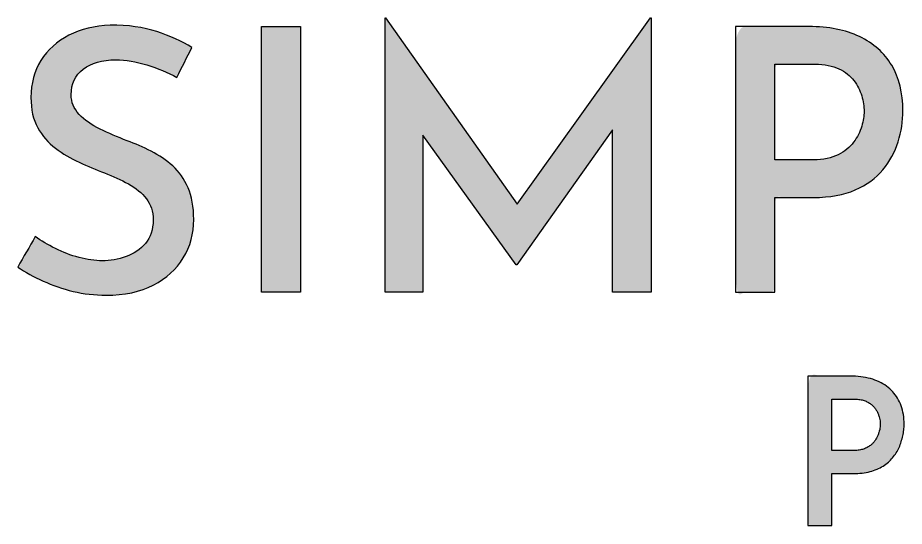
# Model space of a CAD drawing. Extents: x 19 to 206, y 17 to 162.
# Drawn here: x 18.8 to 74.2, y 19 to 50.8 of the extents above; entities that cross this region are included whole.
import ezdxf

# ---------------------------------------------------------------- set-up
doc = ezdxf.new("R2010")
doc.units = 0
doc.layers.add('fill-base', color=255, linetype='CONTINUOUS')
doc.layers.add('logo-outline', color=7, linetype='CONTINUOUS')
doc.layers.add('fill-hero', color=253, linetype='CONTINUOUS', true_color=0x999999)

msp = doc.modelspace()

# ---------------------------------------------------------------- hatches: boundary and pattern name
at = {"layer": 'fill-base', "linetype": 'Continuous'}
h = msp.add_hatch(color=256, dxfattribs=at)
h.dxf.hatch_style = 1
h.paths.add_polyline_path([(53.91830800000001, 44.667491), (58.310308, 50.809616), (58.356058, 50.809616), (58.356058, 33.653366), (55.93130800000003, 33.653366), (55.93130800000003, 43.81162999999999), (49.96130800000002, 35.368616), (49.91555800000001, 35.368616), (44.08281200000003, 43.46693499999999), (44.08280799999999, 33.653366), (41.72555800000001, 33.653366), (41.72555800000001, 50.809616), (41.74880800000003, 50.809616), (49.97468200000001, 39.1524)])
h = msp.add_hatch(color=256, dxfattribs=at)
h.dxf.hatch_style = 1
edge = h.paths.add_edge_path()
edge.add_spline(control_points=[(24.88955800000002, 48.178616), (24.03530800000004, 48.178616), (23.35730800000004, 47.98436599999999), (22.85405800000003, 47.59511599999999), (22.35080800000002, 47.20586599999999), (22.09955800000001, 46.676366), (22.09955800000001, 46.00511599999999), (22.09955800000001, 45.53186599999999), (22.26680800000002, 45.120116), (22.60280800000002, 44.76986599999999), (22.93805800000003, 44.41886599999999), (23.37230800000002, 44.11361599999999), (23.90630800000002, 43.854866), (24.43955800000003, 43.595366), (25.00430800000002, 43.35161599999999), (25.59905800000003, 43.122866), (26.10230800000004, 42.93986599999999), (26.60105800000001, 42.72236599999999), (27.09755800000004, 42.47111599999999), (27.59330800000002, 42.219866), (28.04330800000002, 41.910866), (28.44680800000002, 41.544866), (28.85105800000001, 41.179616), (29.171308, 40.725116), (29.40755800000004, 40.183616), (29.64380800000002, 39.642116), (29.76230800000001, 38.982866), (29.76230800000001, 38.205116), (29.76230800000001, 37.320116), (29.54480800000004, 36.51986599999999), (29.11055800000001, 35.803616), (28.67555800000002, 35.08661599999999), (28.05005800000003, 34.51811599999999), (27.23480800000004, 34.099616), (26.41880800000003, 33.679616), (25.43105800000003, 33.470366), (24.27230800000002, 33.470366), (23.570308, 33.470366), (22.88855800000004, 33.549866), (22.22480800000004, 33.710366), (21.56180800000003, 33.87086599999999), (20.93630800000001, 34.083866), (20.34905799999999, 34.350866), (19.76180800000001, 34.617116), (19.23155800000002, 34.91111599999999), (18.75905800000002, 35.23136599999999), (19.125058, 35.864116), (19.49105800000002, 36.496866), (19.85705800000003, 37.129616), (20.22305800000002, 36.870116), (20.642308, 36.62261599999999), (21.11555800000004, 36.386366), (21.588058, 36.150116), (22.08005800000002, 35.96336599999999), (22.59080800000003, 35.826116), (23.101558, 35.688866), (23.58605800000002, 35.620616), (24.04355800000001, 35.620616), (24.54680800000001, 35.620616), (25.04255800000003, 35.708366), (25.53005800000001, 35.883866), (26.01755800000002, 36.058616), (26.42180800000001, 36.333866), (26.74280800000002, 36.707366), (27.06305800000001, 37.080866), (27.22355800000002, 37.572866), (27.22355800000002, 38.18336599999999), (27.22355800000002, 38.701616), (27.082558, 39.139616), (26.80055800000002, 39.49886599999999), (26.51855800000004, 39.857366), (26.14430800000001, 40.165616), (25.67930800000004, 40.42436599999999), (25.21355800000002, 40.68386599999999), (24.71480800000001, 40.912616), (24.18080800000002, 41.111366), (23.66255800000004, 41.309366), (23.13605800000004, 41.530616), (22.60280800000002, 41.774366), (22.068808, 42.01811599999999), (21.57305800000002, 42.31211599999999), (21.11630800000002, 42.654866), (20.658808, 42.99836599999999), (20.28830800000001, 43.42436599999999), (20.00705800000002, 43.93586599999999), (19.72505800000003, 44.44661599999998), (19.58405800000002, 45.07586599999999), (19.58405800000002, 45.82286599999999), (19.58405800000002, 46.70711599999999), (19.79330800000003, 47.481116), (20.21255800000002, 48.14486600000001), (20.63180800000003, 48.807866), (21.21530800000003, 49.330616), (21.96230800000003, 49.711616), (22.709308, 50.092616), (23.57105800000004, 50.306366), (24.54680800000001, 50.352116), (25.65980800000001, 50.352116), (26.62805800000006, 50.21486599999999), (27.45230800000001, 49.940366), (28.27580800000002, 49.66586599999999), (29.007808, 49.338116), (29.64830800000004, 48.95636599999999), (29.33555800000004, 48.33111599999999), (29.02280799999998, 47.70586599999999), (28.71005799999999, 47.08061599999998), (28.130308, 47.385866), (27.50555799999999, 47.64461599999999), (26.834308, 47.85836599999999), (26.16305800000003, 48.07211599999999), (25.51505800000003, 48.178616), (24.88955800000002, 48.178616)], knot_values=[0, 0, 0, 0, 1, 1, 1, 2, 2, 2, 3, 3, 3, 4, 4, 4, 5, 5, 5, 6, 6, 6, 7, 7, 7, 8, 8, 8, 9, 9, 9, 10, 10, 10, 11, 11, 11, 12, 12, 12, 13, 13, 13, 14, 14, 14, 15, 15, 15, 16, 16, 16, 17, 17, 17, 18, 18, 18, 19, 19, 19, 20, 20, 20, 21, 21, 21, 22, 22, 22, 23, 23, 23, 24, 24, 24, 25, 25, 25, 26, 26, 26, 27, 27, 27, 28, 28, 28, 29, 29, 29, 30, 30, 30, 31, 31, 31, 32, 32, 32, 33, 33, 33, 34, 34, 34, 35, 35, 35, 36, 36, 36, 37, 37, 37, 37], weights=[1, 1, 1, 1, 1, 1, 1, 1, 1, 1, 1, 1, 1, 1, 1, 1, 1, 1, 1, 1, 1, 1, 1, 1, 1, 1, 1, 1, 1, 1, 1, 1, 1, 1, 1, 1, 1, 1, 1, 1, 1, 1, 1, 1, 1, 1, 1, 1, 1, 1, 1, 1, 1, 1, 1, 1, 1, 1, 1, 1, 1, 1, 1, 1, 1, 1, 1, 1, 1, 1, 1, 1, 1, 1, 1, 1, 1, 1, 1, 1, 1, 1, 1, 1, 1, 1, 1, 1, 1, 1, 1, 1, 1, 1, 1, 1, 1, 1, 1, 1, 1, 1, 1, 1, 1, 1, 1, 1, 1, 1, 1, 1], degree=3, periodic=0)
h = msp.add_hatch(color=256, dxfattribs=at)
h.dxf.hatch_style = 1
h.paths.add_polyline_path([(33.99380800000005, 50.26061599999998), (36.44180800000003, 50.26061599999998), (36.44180800000003, 33.653366), (33.99380800000005, 33.653366)])
h = msp.add_hatch(color=256, dxfattribs=at)
h.dxf.hatch_style = 1
edge = h.paths.add_edge_path()
edge.add_spline(control_points=[(71.38280800000001, 49.631366), (72.259558, 49.211366), (72.93005800000002, 48.61361600000001), (73.39580800000003, 47.83586599999999), (73.860808, 47.05811599999999), (74.09330800000002, 46.11236599999999), (74.09330800000002, 44.99936599999999), (74.09330800000002, 44.343116), (73.99430800000003, 43.69586599999999), (73.79630799999998, 43.05536599999999), (73.598308, 42.41486599999999), (73.28180799999998, 41.831366), (72.84680799999998, 41.305616), (72.41180799999998, 40.779866), (71.83655800000001, 40.359866), (71.11955800000003, 40.04711599999999), (70.40255800000003, 39.73436599999999), (69.53330800000002, 39.578366), (68.51180800000002, 39.578366), (67.70355800000003, 39.578366), (66.89530799999999, 39.578366), (66.087058, 39.578366), (66.087058, 37.60361599999999), (66.087058, 35.628866), (66.087058, 33.654116), (65.27105800000002, 33.654116), (64.45505800000005, 33.654116), (63.63905800000001, 33.654116), (63.63905800000001, 39.189616), (63.63905800000001, 44.72511599999999), (63.63905800000001, 50.26061599999998), (65.16430800000005, 50.26061599999998), (66.68955800000002, 50.26061599999998), (68.21480800000005, 50.26061599999998), (69.450058, 50.26061599999998), (70.50605800000004, 50.050616), (71.38280800000001, 49.631366)], knot_values=[0, 0, 0, 0, 1, 1, 1, 2, 2, 2, 3, 3, 3, 4, 4, 4, 5, 5, 5, 6, 6, 6, 7, 7, 7, 8, 8, 8, 9, 9, 9, 10, 10, 10, 11, 11, 11, 12, 12, 12, 12], weights=[1, 1, 1, 1, 1, 1, 1, 1, 1, 1, 1, 1, 1, 1, 1, 1, 1, 1, 1, 1, 1, 1, 1, 1, 1, 1, 1, 1, 1, 1, 1, 1, 1, 1, 1, 1, 1], degree=3, periodic=0)
edge = h.paths.add_edge_path(flags=16)
edge.add_spline(control_points=[(70.04405800000005, 42.243116), (70.45580800000002, 42.448616), (70.77980800000005, 42.711866), (71.01605800000003, 43.032116), (71.25230800000003, 43.35236599999999), (71.42030800000002, 43.683866), (71.51930800000002, 44.02736599999999), (71.618308, 44.37086599999999), (71.66780800000002, 44.67986599999999), (71.66780800000002, 44.95361599999999), (71.66780800000002, 45.25886599999999), (71.618308, 45.58286599999999), (71.51930800000002, 45.92561599999999), (71.42030800000002, 46.26836599999999), (71.25605800000004, 46.588616), (71.02730800000005, 46.88636599999999), (70.798558, 47.18336599999999), (70.485808, 47.42786599999999), (70.08980800000005, 47.61836599999999), (69.693058, 47.80886599999999), (69.19805800000005, 47.90411599999999), (68.60330800000001, 47.90411599999999), (67.764558, 47.90411599999999), (66.925808, 47.90411599999999), (66.087058, 47.90411599999999), (66.087058, 45.91411599999999), (66.087058, 43.924116), (66.087058, 41.934116), (66.89530800000004, 41.934116), (67.70355800000003, 41.934116), (68.51180800000007, 41.934116), (69.12155799999998, 41.934116), (69.63305800000003, 42.036866), (70.04405800000005, 42.243116)], knot_values=[0, 0, 0, 0, 1, 1, 1, 2, 2, 2, 3, 3, 3, 4, 4, 4, 5, 5, 5, 6, 6, 6, 7, 7, 7, 8, 8, 8, 9, 9, 9, 10, 10, 10, 11, 11, 11, 11], weights=[1, 1, 1, 1, 1, 1, 1, 1, 1, 1, 1, 1, 1, 1, 1, 1, 1, 1, 1, 1, 1, 1, 1, 1, 1, 1, 1, 1, 1, 1, 1, 1, 1, 1], degree=3, periodic=0)
at = {"layer": 'fill-hero', "linetype": 'Continuous'}
h = msp.add_hatch(color=256, dxfattribs=at)
h.dxf.hatch_style = 1
edge = h.paths.add_edge_path()
edge.add_spline(control_points=[(73.45245300000003, 23.313293), (73.36633380099035, 23.21698002646873), (73.19041015396569, 23.02023261411178), (72.85799528771612, 22.77936390005034), (72.60757537111259, 22.65809414508623), (72.47827000000004, 22.595476), (72.33531731737838, 22.54102193515576), (72.03517326740963, 22.42668995299305), (71.53188691872663, 22.34220622941387), (71.17769011753555, 22.33177929282833), (70.99135800000003, 22.326294), (70.54272266666669, 22.326294), (70.09408733333336, 22.326294), (69.64545200000003, 22.326294), (69.64545200000003, 21.24529433333333), (69.64545200000003, 20.16429466666667), (69.64545200000003, 19.083295), (69.14554200000003, 19.083295), (68.64563200000003, 19.083295), (68.14572200000003, 19.083295), (68.14572200000003, 22.19383933333334), (68.14572200000003, 25.30438366666667), (68.14572200000003, 28.41492800000001), (69.02590466666672, 28.41492800000001), (69.90608733333337, 28.41492800000001), (70.78627000000006, 28.41492800000001), (71.01188908505473, 28.40803432579215), (71.44382529981654, 28.3948367386181), (72.0579423246346, 28.27422279247731), (72.60306350460267, 28.07636622756231), (73.07308800500032, 27.80071058969377), (73.47175794239268, 27.45615641160092), (73.66419568663981, 27.17210745777676), (73.76008800000004, 27.03056500000001), (73.84295384863243, 26.87476805584563), (74.01308314016394, 26.55490620480328), (74.14196795622574, 26.00250932733575), (74.18041846614467, 25.49374688599322), (74.15661603232421, 25.04599056325994), (74.09777223242801, 24.67591287370358), (74.02673506804605, 24.43494609982937), (73.99081800000003, 24.313111), (73.94938042946139, 24.19313801995683), (73.86671023796191, 23.95378544435931), (73.68494250624347, 23.6166155217287), (73.53028371473063, 23.41483654508937), (73.45245300000003, 23.313293)], knot_values=[0, 0, 0, 0, 0.3868076561832758, 0.7901677483689002, 1.220806580398716, 1.220806580398716, 1.220806580398716, 1.67887443680975, 2.182567766424112, 2.741674319700857, 2.741674319700857, 2.741674319700857, 3.741674319700857, 3.741674319700857, 3.741674319700857, 4.741674319700857, 4.741674319700857, 4.741674319700857, 5.741674319700857, 5.741674319700857, 5.741674319700857, 6.741674319700857, 6.741674319700857, 6.741674319700857, 7.741674319700857, 7.741674319700857, 7.741674319700857, 8.417940164293041, 9.03635073865283, 9.610455186634203, 10.14929972573616, 10.66380376085056, 11.17482724178662, 11.17482724178662, 11.17482724178662, 11.70228953849606, 12.25774364618904, 12.86049917928351, 13.22849475092263, 13.60078581345301, 13.98152518551873, 13.98152518551873, 13.98152518551873, 14.36192345807133, 14.74044028669853, 15.12389691536206, 15.12389691536206, 15.12389691536206, 15.12389691536206], weights=[1, 1, 1, 1, 1, 1, 1, 1, 1, 1, 1, 1, 1, 1, 1, 1, 1, 1, 1, 1, 1, 1, 1, 1, 1, 1, 1, 1, 1, 1, 1, 1, 1, 1, 1, 1, 1, 1, 1, 1, 1, 1, 1, 1, 1, 1, 1], degree=3, periodic=0)
edge = h.paths.add_edge_path(flags=16)
edge.add_spline(control_points=[(72.32445300000003, 24.351566), (72.36433352180798, 24.40856824413891), (72.44257839198555, 24.52040562715908), (72.53392624419477, 24.70144764509571), (72.5738901876805, 24.82760097242477), (72.59363500000003, 24.889929), (72.61140085339795, 24.94993009129157), (72.64519757341311, 25.06407265667062), (72.67561982359807, 25.23157996410545), (72.68674615377851, 25.38932605673917), (72.67686378763558, 25.54548703044595), (72.65053486174132, 25.70841110752873), (72.60736244699407, 25.88244441122584), (72.54764455452518, 26.06241345106711), (72.46192315979793, 26.23950784442933), (72.38760503786379, 26.34780418560439), (72.35008800000001, 26.402474), (72.30688034903284, 26.45739109417302), (72.21914676796885, 26.56890082047322), (72.04821568860966, 26.70718176213486), (71.91745189985826, 26.77682508167562), (71.85017500000004, 26.812656), (71.77329083340804, 26.84640037002596), (71.61102009875394, 26.91762080405384), (71.33198408255193, 26.96960697299284), (71.13441003553241, 26.97594027002996), (71.02981800000003, 26.979293), (70.5683626666667, 26.979293), (70.10690733333337, 26.979293), (69.64545200000003, 26.979293), (69.64545200000003, 25.90683866666667), (69.64545200000003, 24.83438433333333), (69.64545200000003, 23.76193), (70.09408733333336, 23.76193), (70.54272266666669, 23.76193), (70.99135800000002, 23.76193), (71.09417211572938, 23.76512160078893), (71.29007405743116, 23.77120287462233), (71.56736763692895, 23.82657930239871), (71.80937667559095, 23.91959384731664), (72.01505849690271, 24.04209347129111), (72.19135915079819, 24.1823630999235), (72.28080408266854, 24.29607490524258), (72.32445300000003, 24.351566)], knot_values=[0, 0, 0, 0, 0.2085662630748331, 0.4092032761332396, 0.6051335628808499, 0.6051335628808499, 0.6051335628808499, 0.7927550871178091, 0.9620537727594868, 1.114773490533584, 1.265985123435952, 1.43035938235139, 1.609293080097233, 1.803413889782851, 1.998327435102306, 2.197032963611204, 2.197032963611204, 2.197032963611204, 2.406202600590377, 2.621754069509062, 2.850173430444153, 2.850173430444153, 2.850173430444153, 3.101424558306303, 3.380460834315347, 3.694338450301265, 3.694338450301265, 3.694338450301265, 4.694338450301264, 4.694338450301264, 4.694338450301264, 5.694338450301264, 5.694338450301264, 5.694338450301264, 6.694338450301264, 6.694338450301264, 6.694338450301264, 7.002533103514144, 7.281572319485647, 7.538129147030735, 7.776285948842066, 7.997851352504286, 8.209028898964602, 8.209028898964602, 8.209028898964602, 8.209028898964602], weights=[1, 1, 1, 1, 1, 1, 1, 1, 1, 1, 1, 1, 1, 1, 1, 1, 1, 1, 1, 1, 1, 1, 1, 1, 1, 1, 1, 1, 1, 1, 1, 1, 1, 1, 1, 1, 1, 1, 1, 1, 1, 1, 1, 1], degree=3, periodic=0)

# ---------------------------------------------------------------- linework, layer by layer
at = {"layer": 'logo-outline'}
for points in [[(53.91830800000001, 44.667491), (58.310308, 50.809616), (58.356058, 50.809616), (58.356058, 33.653366), (55.93130800000003, 33.653366), (55.93130800000003, 43.81162999999999), (49.96130800000002, 35.368616), (49.91555800000001, 35.368616), (44.08281200000003, 43.46693499999999), (44.08280799999999, 33.653366), (41.72555800000001, 33.653366), (41.72555800000001, 50.809616), (41.74880800000003, 50.809616), (49.97468200000001, 39.1524)], [(33.99380800000005, 50.26061599999998), (36.44180800000003, 50.26061599999998), (36.44180800000003, 33.653366), (33.99380800000005, 33.653366)]]:
    msp.add_lwpolyline(points, close=True, dxfattribs=at)
for points, knots in [([(24.88955800000002, 48.178616), (24.03530800000004, 48.178616), (23.35730800000004, 47.98436599999999), (22.85405800000003, 47.59511599999999), (22.35080800000002, 47.20586599999999), (22.09955800000001, 46.676366), (22.09955800000001, 46.00511599999999), (22.09955800000001, 45.53186599999999), (22.26680800000002, 45.120116), (22.60280800000002, 44.76986599999999), (22.93805800000003, 44.41886599999999), (23.37230800000002, 44.11361599999999), (23.90630800000002, 43.854866), (24.43955800000003, 43.595366), (25.00430800000002, 43.35161599999999), (25.59905800000003, 43.122866), (26.10230800000004, 42.93986599999999), (26.60105800000001, 42.72236599999999), (27.09755800000004, 42.47111599999999), (27.59330800000002, 42.219866), (28.04330800000002, 41.910866), (28.44680800000002, 41.544866), (28.85105800000001, 41.179616), (29.171308, 40.725116), (29.40755800000004, 40.183616), (29.64380800000002, 39.642116), (29.76230800000001, 38.982866), (29.76230800000001, 38.205116), (29.76230800000001, 37.320116), (29.54480800000004, 36.51986599999999), (29.11055800000001, 35.803616), (28.67555800000002, 35.08661599999999), (28.05005800000003, 34.51811599999999), (27.23480800000004, 34.099616), (26.41880800000003, 33.679616), (25.43105800000003, 33.470366), (24.27230800000002, 33.470366), (23.570308, 33.470366), (22.88855800000004, 33.549866), (22.22480800000004, 33.710366), (21.56180800000003, 33.87086599999999), (20.93630800000001, 34.083866), (20.34905799999999, 34.350866), (19.76180800000001, 34.617116), (19.23155800000002, 34.91111599999999), (18.75905800000002, 35.23136599999999), (19.125058, 35.864116), (19.49105800000002, 36.496866), (19.85705800000003, 37.129616), (20.22305800000002, 36.870116), (20.642308, 36.62261599999999), (21.11555800000004, 36.386366), (21.588058, 36.150116), (22.08005800000002, 35.96336599999999), (22.59080800000003, 35.826116), (23.101558, 35.688866), (23.58605800000002, 35.620616), (24.04355800000001, 35.620616), (24.54680800000001, 35.620616), (25.04255800000003, 35.708366), (25.53005800000001, 35.883866), (26.01755800000002, 36.058616), (26.42180800000001, 36.333866), (26.74280800000002, 36.707366), (27.06305800000001, 37.080866), (27.22355800000002, 37.572866), (27.22355800000002, 38.18336599999999), (27.22355800000002, 38.701616), (27.082558, 39.139616), (26.80055800000002, 39.49886599999999), (26.51855800000004, 39.857366), (26.14430800000001, 40.165616), (25.67930800000004, 40.42436599999999), (25.21355800000002, 40.68386599999999), (24.71480800000001, 40.912616), (24.18080800000002, 41.111366), (23.66255800000004, 41.309366), (23.13605800000004, 41.530616), (22.60280800000002, 41.774366), (22.068808, 42.01811599999999), (21.57305800000002, 42.31211599999999), (21.11630800000002, 42.654866), (20.658808, 42.99836599999999), (20.28830800000001, 43.42436599999999), (20.00705800000002, 43.93586599999999), (19.72505800000003, 44.44661599999998), (19.58405800000002, 45.07586599999999), (19.58405800000002, 45.82286599999999), (19.58405800000002, 46.70711599999999), (19.79330800000003, 47.481116), (20.21255800000002, 48.14486600000001), (20.63180800000003, 48.807866), (21.21530800000003, 49.330616), (21.96230800000003, 49.711616), (22.709308, 50.092616), (23.57105800000004, 50.306366), (24.54680800000001, 50.352116), (25.65980800000001, 50.352116), (26.62805800000006, 50.21486599999999), (27.45230800000001, 49.940366), (28.27580800000002, 49.66586599999999), (29.007808, 49.338116), (29.64830800000004, 48.95636599999999), (29.33555800000004, 48.33111599999999), (29.02280799999998, 47.70586599999999), (28.71005799999999, 47.08061599999998), (28.130308, 47.385866), (27.50555799999999, 47.64461599999999), (26.834308, 47.85836599999999), (26.16305800000003, 48.07211599999999), (25.51505800000003, 48.178616), (24.88955800000002, 48.178616)], [0, 0, 0, 0, 1, 1, 1, 2, 2, 2, 3, 3, 3, 4, 4, 4, 5, 5, 5, 6, 6, 6, 7, 7, 7, 8, 8, 8, 9, 9, 9, 10, 10, 10, 11, 11, 11, 12, 12, 12, 13, 13, 13, 14, 14, 14, 15, 15, 15, 16, 16, 16, 17, 17, 17, 18, 18, 18, 19, 19, 19, 20, 20, 20, 21, 21, 21, 22, 22, 22, 23, 23, 23, 24, 24, 24, 25, 25, 25, 26, 26, 26, 27, 27, 27, 28, 28, 28, 29, 29, 29, 30, 30, 30, 31, 31, 31, 32, 32, 32, 33, 33, 33, 34, 34, 34, 35, 35, 35, 36, 36, 36, 37, 37, 37, 37]), ([(71.38280800000001, 49.631366), (72.259558, 49.211366), (72.93005800000002, 48.61361600000001), (73.39580800000003, 47.83586599999999), (73.860808, 47.05811599999999), (74.09330800000002, 46.11236599999999), (74.09330800000002, 44.99936599999999), (74.09330800000002, 44.343116), (73.99430800000003, 43.69586599999999), (73.79630799999998, 43.05536599999999), (73.598308, 42.41486599999999), (73.28180799999998, 41.831366), (72.84680799999998, 41.305616), (72.41180799999998, 40.779866), (71.83655800000001, 40.359866), (71.11955800000003, 40.04711599999999), (70.40255800000003, 39.73436599999999), (69.53330800000002, 39.578366), (68.51180800000002, 39.578366), (67.70355800000003, 39.578366), (66.89530799999999, 39.578366), (66.087058, 39.578366), (66.087058, 37.60361599999999), (66.087058, 35.628866), (66.087058, 33.654116), (65.27105800000002, 33.654116), (64.45505800000005, 33.654116), (63.63905800000001, 33.654116), (63.63905800000001, 39.189616), (63.63905800000001, 44.72511599999999), (63.63905800000001, 50.26061599999998), (65.16430800000005, 50.26061599999998), (66.68955800000002, 50.26061599999998), (68.21480800000005, 50.26061599999998), (69.450058, 50.26061599999998), (70.50605800000004, 50.050616), (71.38280800000001, 49.631366)], [0, 0, 0, 0, 1, 1, 1, 2, 2, 2, 3, 3, 3, 4, 4, 4, 5, 5, 5, 6, 6, 6, 7, 7, 7, 8, 8, 8, 9, 9, 9, 10, 10, 10, 11, 11, 11, 12, 12, 12, 12]), ([(70.04405800000005, 42.243116), (70.45580800000002, 42.448616), (70.77980800000005, 42.711866), (71.01605800000003, 43.032116), (71.25230800000003, 43.35236599999999), (71.42030800000002, 43.683866), (71.51930800000002, 44.02736599999999), (71.618308, 44.37086599999999), (71.66780800000002, 44.67986599999999), (71.66780800000002, 44.95361599999999), (71.66780800000002, 45.25886599999999), (71.618308, 45.58286599999999), (71.51930800000002, 45.92561599999999), (71.42030800000002, 46.26836599999999), (71.25605800000004, 46.588616), (71.02730800000005, 46.88636599999999), (70.798558, 47.18336599999999), (70.485808, 47.42786599999999), (70.08980800000005, 47.61836599999999), (69.693058, 47.80886599999999), (69.19805800000005, 47.90411599999999), (68.60330800000001, 47.90411599999999), (67.764558, 47.90411599999999), (66.925808, 47.90411599999999), (66.087058, 47.90411599999999), (66.087058, 45.91411599999999), (66.087058, 43.924116), (66.087058, 41.934116), (66.89530800000004, 41.934116), (67.70355800000003, 41.934116), (68.51180800000007, 41.934116), (69.12155799999998, 41.934116), (69.63305800000003, 42.036866), (70.04405800000005, 42.243116)], [0, 0, 0, 0, 1, 1, 1, 2, 2, 2, 3, 3, 3, 4, 4, 4, 5, 5, 5, 6, 6, 6, 7, 7, 7, 8, 8, 8, 9, 9, 9, 10, 10, 10, 11, 11, 11, 11])]:
    msp.add_open_spline(points, degree=3, knots=knots, dxfattribs=at)
at = {"layer": 'logo-outline', "color": 7}
for points, knots in [([(73.45245300000003, 23.313293), (73.36633380099035, 23.21698002646873), (73.19041015396569, 23.02023261411178), (72.85799528771612, 22.77936390005034), (72.60757537111259, 22.65809414508623), (72.47827000000004, 22.595476), (72.33531731737838, 22.54102193515576), (72.03517326740963, 22.42668995299305), (71.53188691872663, 22.34220622941387), (71.17769011753555, 22.33177929282833), (70.99135800000003, 22.326294), (70.54272266666669, 22.326294), (70.09408733333336, 22.326294), (69.64545200000003, 22.326294), (69.64545200000003, 21.24529433333333), (69.64545200000003, 20.16429466666667), (69.64545200000003, 19.083295), (69.14554200000003, 19.083295), (68.64563200000003, 19.083295), (68.14572200000003, 19.083295), (68.14572200000003, 22.19383933333334), (68.14572200000003, 25.30438366666667), (68.14572200000003, 28.41492800000001), (69.02590466666672, 28.41492800000001), (69.90608733333337, 28.41492800000001), (70.78627000000006, 28.41492800000001), (71.01188908505473, 28.40803432579215), (71.44382529981654, 28.3948367386181), (72.0579423246346, 28.27422279247731), (72.60306350460267, 28.07636622756231), (73.07308800500032, 27.80071058969377), (73.47175794239268, 27.45615641160092), (73.66419568663981, 27.17210745777676), (73.76008800000004, 27.03056500000001), (73.84295384863243, 26.87476805584563), (74.01308314016394, 26.55490620480328), (74.14196795622574, 26.00250932733575), (74.18041846614467, 25.49374688599322), (74.15661603232421, 25.04599056325994), (74.09777223242801, 24.67591287370358), (74.02673506804605, 24.43494609982937), (73.99081800000003, 24.313111), (73.94938042946139, 24.19313801995683), (73.86671023796191, 23.95378544435931), (73.68494250624347, 23.6166155217287), (73.53028371473063, 23.41483654508937), (73.45245300000003, 23.313293)], [0, 0, 0, 0, 0.3868076561832758, 0.7901677483689002, 1.220806580398716, 1.220806580398716, 1.220806580398716, 1.67887443680975, 2.182567766424112, 2.741674319700857, 2.741674319700857, 2.741674319700857, 3.741674319700857, 3.741674319700857, 3.741674319700857, 4.741674319700857, 4.741674319700857, 4.741674319700857, 5.741674319700857, 5.741674319700857, 5.741674319700857, 6.741674319700857, 6.741674319700857, 6.741674319700857, 7.741674319700857, 7.741674319700857, 7.741674319700857, 8.417940164293041, 9.03635073865283, 9.610455186634203, 10.14929972573616, 10.66380376085056, 11.17482724178662, 11.17482724178662, 11.17482724178662, 11.70228953849606, 12.25774364618904, 12.86049917928351, 13.22849475092263, 13.60078581345301, 13.98152518551873, 13.98152518551873, 13.98152518551873, 14.36192345807133, 14.74044028669853, 15.12389691536206, 15.12389691536206, 15.12389691536206, 15.12389691536206]), ([(72.32445300000003, 24.351566), (72.36433352180798, 24.40856824413891), (72.44257839198555, 24.52040562715908), (72.53392624419477, 24.70144764509571), (72.5738901876805, 24.82760097242477), (72.59363500000003, 24.889929), (72.61140085339795, 24.94993009129157), (72.64519757341311, 25.06407265667062), (72.67561982359807, 25.23157996410545), (72.68674615377851, 25.38932605673917), (72.67686378763558, 25.54548703044595), (72.65053486174132, 25.70841110752873), (72.60736244699407, 25.88244441122584), (72.54764455452518, 26.06241345106711), (72.46192315979793, 26.23950784442933), (72.38760503786379, 26.34780418560439), (72.35008800000001, 26.402474), (72.30688034903284, 26.45739109417302), (72.21914676796885, 26.56890082047322), (72.04821568860966, 26.70718176213486), (71.91745189985826, 26.77682508167562), (71.85017500000004, 26.812656), (71.77329083340804, 26.84640037002596), (71.61102009875394, 26.91762080405384), (71.33198408255193, 26.96960697299284), (71.13441003553241, 26.97594027002996), (71.02981800000003, 26.979293), (70.5683626666667, 26.979293), (70.10690733333337, 26.979293), (69.64545200000003, 26.979293), (69.64545200000003, 25.90683866666667), (69.64545200000003, 24.83438433333333), (69.64545200000003, 23.76193), (70.09408733333336, 23.76193), (70.54272266666669, 23.76193), (70.99135800000002, 23.76193), (71.09417211572938, 23.76512160078893), (71.29007405743116, 23.77120287462233), (71.56736763692895, 23.82657930239871), (71.80937667559095, 23.91959384731664), (72.01505849690271, 24.04209347129111), (72.19135915079819, 24.1823630999235), (72.28080408266854, 24.29607490524258), (72.32445300000003, 24.351566)], [0, 0, 0, 0, 0.2085662630748331, 0.4092032761332396, 0.6051335628808499, 0.6051335628808499, 0.6051335628808499, 0.7927550871178091, 0.9620537727594868, 1.114773490533584, 1.265985123435952, 1.43035938235139, 1.609293080097233, 1.803413889782851, 1.998327435102306, 2.197032963611204, 2.197032963611204, 2.197032963611204, 2.406202600590377, 2.621754069509062, 2.850173430444153, 2.850173430444153, 2.850173430444153, 3.101424558306303, 3.380460834315347, 3.694338450301265, 3.694338450301265, 3.694338450301265, 4.694338450301264, 4.694338450301264, 4.694338450301264, 5.694338450301264, 5.694338450301264, 5.694338450301264, 6.694338450301264, 6.694338450301264, 6.694338450301264, 7.002533103514144, 7.281572319485647, 7.538129147030735, 7.776285948842066, 7.997851352504286, 8.209028898964602, 8.209028898964602, 8.209028898964602, 8.209028898964602])]:
    msp.add_open_spline(points, degree=3, knots=knots, dxfattribs=at)

doc.saveas('drawing.dxf')
